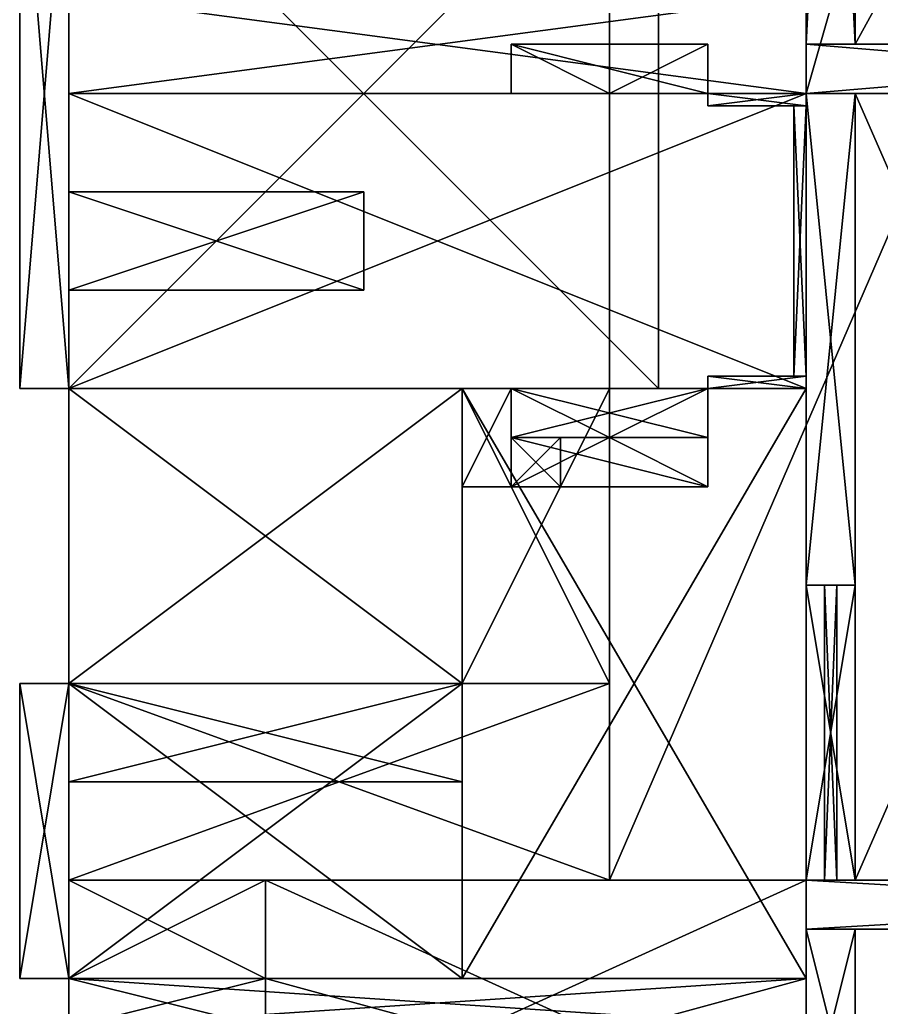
# Model space of a CAD drawing. Extents: x -4288 to 4416, y -3968 to 5440.
# Drawn here: x 1216 to 2338, y -2597 to -1312 of the extents above; entities that cross this region are included whole.
import ezdxf

# ---------------------------------------------------------------- set-up
doc = ezdxf.new("R2010")
doc.units = 0

msp = doc.modelspace()

# ---------------------------------------------------------------- meshes
at = {"layer": 'OBJECT040', "color": 50}
mesh = msp.add_polyface(dxfattribs=at)
corners = [(1984, -2432, 704), (1984, -64, 704), (3008, -64, 704), (3008, -2432, 704), (1984, -64, 640), (1984, -2432, 640), (3008, -2432, 640), (3008, -64, 640)]
mesh.append_faces([[corners[k] for k in face] for face in [(1, 3, 0), (5, 7, 4), (4, 0, 5), (6, 2, 7), (7, 1, 4), (5, 3, 6)]], dxfattribs={"vtx0": -1})
mesh.append_faces([[corners[k] for k in face] for face in [(1, 2, 3), (5, 6, 7), (4, 1, 0), (6, 3, 2), (7, 2, 1), (5, 0, 3)]], dxfattribs={"vtx2": -1})
at = {"layer": 'OBJECT044', "color": 50}
mesh = msp.add_polyface(dxfattribs=at)
corners = [(2240, -1344, 384), (2240, -64, 384), (2304, -64, 384), (2304, -1344, 384), (2240, -64), (2240, -1344), (2304, -1344), (2304, -64)]
mesh.append_faces([[corners[k] for k in face] for face in [(1, 3, 0), (5, 7, 4), (4, 0, 5), (6, 2, 7), (7, 1, 4), (5, 3, 6)]], dxfattribs={"vtx0": -1})
mesh.append_faces([[corners[k] for k in face] for face in [(1, 2, 3), (5, 6, 7), (4, 1, 0), (6, 3, 2), (7, 2, 1), (5, 0, 3)]], dxfattribs={"vtx2": -1})
at = {"layer": 'OBJECT046', "color": 50}
mesh = msp.add_polyface(dxfattribs=at)
corners = [(1280, -1792, 704), (1280, -1024, 704), (2048, -1024, 704), (2048, -1792, 704), (1280, -1024, 640), (1280, -1792, 640), (2048, -1792, 640), (2048, -1024, 640)]
mesh.append_faces([[corners[k] for k in face] for face in [(1, 3, 0), (5, 7, 4), (4, 0, 5), (6, 2, 7), (7, 1, 4), (5, 3, 6)]], dxfattribs={"vtx0": -1})
mesh.append_faces([[corners[k] for k in face] for face in [(1, 2, 3), (5, 6, 7), (4, 1, 0), (6, 3, 2), (7, 2, 1), (5, 0, 3)]], dxfattribs={"vtx2": -1})
at = {"layer": 'OBJECT048', "color": 50}
mesh = msp.add_polyface(dxfattribs=at)
corners = [(1280, -1408, 128), (1280, -1280, 128), (2240, -1280, 128), (2240, -1408, 128), (1280, -1280), (1280, -1408), (2240, -1408), (2240, -1280)]
mesh.append_faces([[corners[k] for k in face] for face in [(1, 3, 0), (5, 7, 4), (4, 0, 5), (6, 2, 7), (7, 1, 4), (5, 3, 6)]], dxfattribs={"vtx0": -1})
mesh.append_faces([[corners[k] for k in face] for face in [(1, 2, 3), (5, 6, 7), (4, 1, 0), (6, 3, 2), (7, 2, 1), (5, 0, 3)]], dxfattribs={"vtx2": -1})
at = {"layer": 'OBJECT051', "color": 50}
mesh = msp.add_polyface(dxfattribs=at)
corners = [(1216, -1792, 640), (1216, -1024, 640), (1280, -1024, 640), (1280, -1792, 640), (1216, -1024, 128), (1216, -1792, 128), (1280, -1792, 128), (1280, -1024, 128)]
mesh.append_faces([[corners[k] for k in face] for face in [(1, 3, 0), (1, 5, 4), (3, 7, 6), (2, 4, 7), (0, 6, 5), (5, 7, 4)]], dxfattribs={"vtx0": -1})
mesh.append_faces([[corners[k] for k in face] for face in [(1, 2, 3), (1, 0, 5), (3, 2, 7), (2, 1, 4), (0, 3, 6), (5, 6, 7)]], dxfattribs={"vtx2": -1})
at = {"layer": 'OBJECT056', "color": 50}
mesh = msp.add_polyface(dxfattribs=at)
corners = [(1280, -1792, 256), (1280, -1408, 256), (2240, -1408, 256), (2240, -1792, 256), (1280, -1408), (1280, -1792), (2240, -1792), (2240, -1408)]
mesh.append_faces([[corners[k] for k in face] for face in [(1, 3, 0), (5, 7, 4), (4, 0, 5), (6, 2, 7), (7, 1, 4), (5, 3, 6)]], dxfattribs={"vtx0": -1})
mesh.append_faces([[corners[k] for k in face] for face in [(1, 2, 3), (5, 6, 7), (4, 1, 0), (6, 3, 2), (7, 2, 1), (5, 0, 3)]], dxfattribs={"vtx2": -1})
at = {"layer": 'OBJECT057', "color": 50}
mesh = msp.add_polyface(dxfattribs=at)
corners = [(1280, -1664, 384), (1280, -1536, 384), (1664, -1536, 384), (1664, -1664, 384), (1280, -1536, 255.8), (1280, -1664, 255.8), (1664, -1664, 255.8), (1664, -1536, 255.8)]
mesh.append_faces([[corners[k] for k in face] for face in [(1, 3, 0), (5, 7, 4), (4, 0, 5), (6, 2, 7), (7, 1, 4), (5, 3, 6)]], dxfattribs={"vtx0": -1})
mesh.append_faces([[corners[k] for k in face] for face in [(1, 2, 3), (5, 6, 7), (4, 1, 0), (6, 3, 2), (7, 2, 1), (5, 0, 3)]], dxfattribs={"vtx2": -1})
at = {"layer": 'OBJECT061', "color": 50}
mesh = msp.add_polyface(dxfattribs=at)
corners = [(1280, -2176, 640), (1280, -1792, 640), (1792, -1792, 640), (1792, -2176, 640), (1280, -1792), (1280, -2176), (1792, -2176), (1792, -1792)]
mesh.append_faces([[corners[k] for k in face] for face in [(1, 3, 0), (5, 7, 4), (4, 0, 5), (6, 2, 7), (7, 1, 4), (5, 3, 6)]], dxfattribs={"vtx0": -1})
mesh.append_faces([[corners[k] for k in face] for face in [(1, 2, 3), (5, 6, 7), (4, 1, 0), (6, 3, 2), (7, 2, 1), (5, 0, 3)]], dxfattribs={"vtx2": -1})
at = {"layer": 'OBJECT062', "color": 50}
mesh = msp.add_polyface(dxfattribs=at)
corners = [(1792, -2176, 704), (1792, -1792, 704), (1984, -1792, 704), (1984, -2176, 704), (1792, -1792, 640), (1792, -2176, 640), (1984, -2176, 640), (1984, -1792, 640)]
mesh.append_faces([[corners[k] for k in face] for face in [(1, 3, 0), (5, 7, 4), (4, 0, 5), (6, 2, 7), (7, 1, 4), (5, 3, 6)]], dxfattribs={"vtx0": -1})
mesh.append_faces([[corners[k] for k in face] for face in [(1, 2, 3), (5, 6, 7), (4, 1, 0), (6, 3, 2), (7, 2, 1), (5, 0, 3)]], dxfattribs={"vtx2": -1})
at = {"layer": 'OBJECT063', "color": 50}
mesh = msp.add_polyface(dxfattribs=at)
corners = [(2240, -2048, 192), (2240, -1408, 192), (2304, -1408, 192), (2304, -2048, 192), (2240, -1408), (2240, -2048), (2304, -2048), (2304, -1408)]
mesh.append_faces([[corners[k] for k in face] for face in [(1, 3, 0), (5, 7, 4), (4, 0, 5), (6, 2, 7), (7, 1, 4), (5, 3, 6)]], dxfattribs={"vtx0": -1})
mesh.append_faces([[corners[k] for k in face] for face in [(1, 2, 3), (5, 6, 7), (4, 1, 0), (6, 3, 2), (7, 2, 1), (5, 0, 3)]], dxfattribs={"vtx2": -1})
at = {"layer": 'OBJECT064', "color": 50}
mesh = msp.add_polyface(dxfattribs=at)
corners = [(1792, -2560), (1792, -1792), (2240, -1792), (2240, -2560), (1792, -1792, -64), (1792, -2560, -64), (2240, -2560, -64), (2240, -1792, -64)]
mesh.append_faces([[corners[k] for k in face] for face in [(1, 3, 0), (5, 7, 4), (4, 0, 5), (6, 2, 7), (7, 1, 4), (5, 3, 6)]], dxfattribs={"vtx0": -1})
mesh.append_faces([[corners[k] for k in face] for face in [(1, 2, 3), (5, 6, 7), (4, 1, 0), (6, 3, 2), (7, 2, 1), (5, 0, 3)]], dxfattribs={"vtx2": -1})
at = {"layer": 'OBJECT065', "color": 50}
mesh = msp.add_polyface(dxfattribs=at)
corners = [(1280, -2432, 704), (1280, -2176, 704), (1984, -2176, 704), (1984, -2432, 704), (1280, -2176, 640), (1280, -2432, 640), (1984, -2432, 640), (1984, -2176, 640)]
mesh.append_faces([[corners[k] for k in face] for face in [(1, 3, 0), (5, 7, 4), (4, 0, 5), (6, 2, 7), (7, 1, 4), (5, 3, 6)]], dxfattribs={"vtx0": -1})
mesh.append_faces([[corners[k] for k in face] for face in [(1, 2, 3), (5, 6, 7), (4, 1, 0), (6, 3, 2), (7, 2, 1), (5, 0, 3)]], dxfattribs={"vtx2": -1})
at = {"layer": 'OBJECT066', "color": 50}
mesh = msp.add_polyface(dxfattribs=at)
corners = [(2240, -2432), (2240, -2048), (2304, -2048), (2304, -2432), (2240, -2048, -64), (2240, -2432, -64), (2304, -2432, -64), (2304, -2048, -64)]
mesh.append_faces([[corners[k] for k in face] for face in [(1, 3, 0), (5, 7, 4), (4, 0, 5), (6, 2, 7), (7, 1, 4), (5, 3, 6)]], dxfattribs={"vtx0": -1})
mesh.append_faces([[corners[k] for k in face] for face in [(1, 2, 3), (5, 6, 7), (4, 1, 0), (6, 3, 2), (7, 2, 1), (5, 0, 3)]], dxfattribs={"vtx2": -1})
at = {"layer": 'OBJECT067', "color": 50}
mesh = msp.add_polyface(dxfattribs=at)
corners = [(2240, -2496, 192), (2240, -2432, 192), (3328, -2432, 192), (3328, -2496, 192), (2240, -2432), (2240, -2496), (3328, -2496), (3328, -2432)]
mesh.append_faces([[corners[k] for k in face] for face in [(1, 3, 0), (5, 7, 4), (4, 0, 5), (6, 2, 7), (7, 1, 4), (5, 3, 6)]], dxfattribs={"vtx0": -1})
mesh.append_faces([[corners[k] for k in face] for face in [(1, 2, 3), (5, 6, 7), (4, 1, 0), (6, 3, 2), (7, 2, 1), (5, 0, 3)]], dxfattribs={"vtx2": -1})
at = {"layer": 'OBJECT068', "color": 50}
mesh = msp.add_polyface(dxfattribs=at)
corners = [(1280, -2624, 128), (1280, -2560, 128), (2240, -2560, 128), (2240, -2624, 128), (1280, -2560), (1280, -2624), (2240, -2624), (2240, -2560)]
mesh.append_faces([[corners[k] for k in face] for face in [(1, 3, 0), (5, 7, 4), (4, 0, 5), (6, 2, 7), (7, 1, 4), (5, 3, 6)]], dxfattribs={"vtx0": -1})
mesh.append_faces([[corners[k] for k in face] for face in [(1, 2, 3), (5, 6, 7), (4, 1, 0), (6, 3, 2), (7, 2, 1), (5, 0, 3)]], dxfattribs={"vtx2": -1})
at = {"layer": 'OBJECT069', "color": 50}
mesh = msp.add_polyface(dxfattribs=at)
corners = [(1280, -2560), (1280, -2176), (1792, -2176), (1792, -2560), (1280, -2176, -64), (1280, -2560, -64), (1792, -2560, -64), (1792, -2176, -64)]
mesh.append_faces([[corners[k] for k in face] for face in [(1, 3, 0), (5, 7, 4), (4, 0, 5), (6, 2, 7), (7, 1, 4), (5, 3, 6)]], dxfattribs={"vtx0": -1})
mesh.append_faces([[corners[k] for k in face] for face in [(1, 2, 3), (5, 6, 7), (4, 1, 0), (6, 3, 2), (7, 2, 1), (5, 0, 3)]], dxfattribs={"vtx2": -1})
at = {"layer": 'OBJECT070', "color": 50}
mesh = msp.add_polyface(dxfattribs=at)
corners = [(1216, -2560, 640), (1216, -2176, 640), (1280, -2176, 640), (1280, -2560, 640), (1216, -2176, 384), (1216, -2560, 384), (1280, -2560, 384), (1280, -2176, 384)]
mesh.append_faces([[corners[k] for k in face] for face in [(1, 3, 0), (5, 7, 4), (4, 0, 5), (6, 2, 7), (7, 1, 4), (5, 3, 6)]], dxfattribs={"vtx0": -1})
mesh.append_faces([[corners[k] for k in face] for face in [(1, 2, 3), (5, 6, 7), (4, 1, 0), (6, 3, 2), (7, 2, 1), (5, 0, 3)]], dxfattribs={"vtx2": -1})
at = {"layer": 'OBJECT071', "color": 50}
mesh = msp.add_polyface(dxfattribs=at)
corners = [(1216, -2560, 384), (1216, -2176, 384), (1280, -2176, 384), (1280, -2560, 384), (1216, -2176), (1216, -2560), (1280, -2560), (1280, -2176)]
mesh.append_faces([[corners[k] for k in face] for face in [(1, 3, 0), (5, 7, 4), (4, 0, 5), (6, 2, 7), (7, 1, 4), (5, 3, 6)]], dxfattribs={"vtx0": -1})
mesh.append_faces([[corners[k] for k in face] for face in [(1, 2, 3), (5, 6, 7), (4, 1, 0), (6, 3, 2), (7, 2, 1), (5, 0, 3)]], dxfattribs={"vtx2": -1})
at = {"layer": 'OBJECT072', "color": 50}
mesh = msp.add_polyface(dxfattribs=at)
corners = [(1280, -2624, 384), (1280, -2560, 384), (1536, -2560, 384), (1536, -2624, 384), (1280, -2560, 128), (1280, -2624, 128), (1536, -2624, 128), (1536, -2560, 128)]
mesh.append_faces([[corners[k] for k in face] for face in [(1, 3, 0), (5, 7, 4), (4, 0, 5), (6, 2, 7), (7, 1, 4), (5, 3, 6)]], dxfattribs={"vtx0": -1})
mesh.append_faces([[corners[k] for k in face] for face in [(1, 2, 3), (5, 6, 7), (4, 1, 0), (6, 3, 2), (7, 2, 1), (5, 0, 3)]], dxfattribs={"vtx2": -1})
at = {"layer": 'OBJECT082', "color": 50}
mesh = msp.add_polyface(dxfattribs=at)
corners = [(2304, -1344, 384), (2304, -64, 384), (3008, -64, 384), (3008, -1344, 384), (2304, -64, 320), (2304, -1344, 320), (3008, -1344, 320), (3008, -64, 320)]
mesh.append_faces([[corners[k] for k in face] for face in [(1, 3, 0), (5, 7, 4), (4, 0, 5), (6, 2, 7), (7, 1, 4), (5, 3, 6)]], dxfattribs={"vtx0": -1})
mesh.append_faces([[corners[k] for k in face] for face in [(1, 2, 3), (5, 6, 7), (4, 1, 0), (6, 3, 2), (7, 2, 1), (5, 0, 3)]], dxfattribs={"vtx2": -1})
at = {"layer": 'OBJECT083', "color": 50}
mesh = msp.add_polyface(dxfattribs=at)
corners = [(2240, -1408, 384), (2240, -1344, 384), (3008, -1344, 384), (3008, -1408, 384), (2240, -1344), (2240, -1408), (3008, -1408), (3008, -1344)]
mesh.append_faces([[corners[k] for k in face] for face in [(1, 3, 0), (5, 7, 4), (4, 0, 5), (6, 2, 7), (7, 1, 4), (5, 3, 6)]], dxfattribs={"vtx0": -1})
mesh.append_faces([[corners[k] for k in face] for face in [(1, 2, 3), (5, 6, 7), (4, 1, 0), (6, 3, 2), (7, 2, 1), (5, 0, 3)]], dxfattribs={"vtx2": -1})
at = {"layer": 'OBJECT090', "color": 50}
mesh = msp.add_polyface(dxfattribs=at)
corners = [(2304, -2432), (2304, -1408), (2752, -1408), (2752, -2432), (2304, -1408, -64), (2304, -2432, -64), (2752, -2432, -64), (2752, -1408, -64)]
mesh.append_faces([[corners[k] for k in face] for face in [(1, 3, 0), (5, 7, 4), (4, 0, 5), (6, 2, 7), (7, 1, 4), (5, 3, 6)]], dxfattribs={"vtx0": -1})
mesh.append_faces([[corners[k] for k in face] for face in [(1, 2, 3), (5, 6, 7), (4, 1, 0), (6, 3, 2), (7, 2, 1), (5, 0, 3)]], dxfattribs={"vtx2": -1})
at = {"layer": 'OBJECT092', "color": 50}
mesh = msp.add_polyface(dxfattribs=at)
corners = [(2240, -2496, 640), (2240, -2432, 640), (3328, -2432, 640), (3328, -2496, 640), (2240, -2432, 192), (2240, -2496, 192), (3328, -2496, 192), (3328, -2432, 192)]
mesh.append_faces([[corners[k] for k in face] for face in [(1, 3, 0), (5, 7, 4), (4, 0, 5), (6, 2, 7), (7, 1, 4), (5, 3, 6)]], dxfattribs={"vtx0": -1})
mesh.append_faces([[corners[k] for k in face] for face in [(1, 2, 3), (5, 6, 7), (4, 1, 0), (6, 3, 2), (7, 2, 1), (5, 0, 3)]], dxfattribs={"vtx2": -1})
at = {"layer": 'OBJECT095', "color": 50}
mesh = msp.add_polyface(dxfattribs=at)
corners = [(1280, -2624, 640), (1280, -2560, 640), (1536, -2560, 640), (1536, -2624, 640), (1280, -2560, 384), (1280, -2624, 384), (1536, -2624, 384), (1536, -2560, 384)]
mesh.append_faces([[corners[k] for k in face] for face in [(1, 3, 0), (5, 7, 4), (4, 0, 5), (6, 2, 7), (7, 1, 4), (5, 3, 6)]], dxfattribs={"vtx0": -1})
mesh.append_faces([[corners[k] for k in face] for face in [(1, 2, 3), (5, 6, 7), (4, 1, 0), (6, 3, 2), (7, 2, 1), (5, 0, 3)]], dxfattribs={"vtx2": -1})
at = {"layer": 'OBJECT097', "color": 50}
mesh = msp.add_polyface(dxfattribs=at)
corners = [(1536, -2752, 704), (1536, -2432, 704), (2240, -2432, 704), (2240, -2752, 704), (1536, -2432, 640), (1536, -2752, 640), (2240, -2752, 640), (2240, -2432, 640)]
mesh.append_faces([[corners[k] for k in face] for face in [(1, 3, 0), (5, 7, 4), (4, 0, 5), (6, 2, 7), (7, 1, 4), (5, 3, 6)]], dxfattribs={"vtx0": -1})
mesh.append_faces([[corners[k] for k in face] for face in [(1, 2, 3), (5, 6, 7), (4, 1, 0), (6, 3, 2), (7, 2, 1), (5, 0, 3)]], dxfattribs={"vtx2": -1})
at = {"layer": 'OBJECT129', "color": 50}
mesh = msp.add_polyface(dxfattribs=at)
corners = [(2240, -2752, 192), (2240, -2496, 192), (2304, -2496, 192), (2304, -2752, 192), (2240, -2496), (2240, -2752), (2304, -2752), (2304, -2496)]
mesh.append_faces([[corners[k] for k in face] for face in [(1, 3, 0), (5, 7, 4), (4, 0, 5), (6, 2, 7), (7, 1, 4), (5, 3, 6)]], dxfattribs={"vtx0": -1})
mesh.append_faces([[corners[k] for k in face] for face in [(1, 2, 3), (5, 6, 7), (4, 1, 0), (6, 3, 2), (7, 2, 1), (5, 0, 3)]], dxfattribs={"vtx2": -1})
at = {"layer": 'OBJECT130', "color": 50}
mesh = msp.add_polyface(dxfattribs=at)
corners = [(2240, -2752, 640), (2240, -2496, 640), (2304, -2496, 640), (2304, -2752, 640), (2240, -2496, 192), (2240, -2752, 192), (2304, -2752, 192), (2304, -2496, 192)]
mesh.append_faces([[corners[k] for k in face] for face in [(1, 3, 0), (5, 7, 4), (4, 0, 5), (6, 2, 7), (7, 1, 4), (5, 3, 6)]], dxfattribs={"vtx0": -1})
mesh.append_faces([[corners[k] for k in face] for face in [(1, 2, 3), (5, 6, 7), (4, 1, 0), (6, 3, 2), (7, 2, 1), (5, 0, 3)]], dxfattribs={"vtx2": -1})
at = {"layer": 'OBJECT131', "color": 50}
mesh = msp.add_polyface(dxfattribs=at)
corners = [(1280, -2560, 704), (1280, -2432, 704), (1536, -2432, 704), (1536, -2560, 704), (1280, -2432, 640), (1280, -2560, 640), (1536, -2560, 640), (1536, -2432, 640)]
mesh.append_faces([[corners[k] for k in face] for face in [(1, 3, 0), (5, 7, 4), (4, 0, 5), (6, 2, 7), (7, 1, 4), (5, 3, 6)]], dxfattribs={"vtx0": -1})
mesh.append_faces([[corners[k] for k in face] for face in [(1, 2, 3), (5, 6, 7), (4, 1, 0), (6, 3, 2), (7, 2, 1), (5, 0, 3)]], dxfattribs={"vtx2": -1})
at = {"layer": 'OBJECT195', "color": 50}
mesh = msp.add_polyface(dxfattribs=at)
corners = [(2224, -1776, 304), (2224, -1424, 304), (2240, -1424, 304), (2240, -1776, 304), (2224, -1424, 256), (2224, -1776, 256), (2240, -1776, 256), (2240, -1424, 256)]
mesh.append_faces([[corners[k] for k in face] for face in [(1, 3, 0), (5, 7, 4), (4, 0, 5), (6, 2, 7), (7, 1, 4), (5, 3, 6)]], dxfattribs={"vtx0": -1})
mesh.append_faces([[corners[k] for k in face] for face in [(1, 2, 3), (5, 6, 7), (4, 1, 0), (6, 3, 2), (7, 2, 1), (5, 0, 3)]], dxfattribs={"vtx2": -1})
at = {"layer": 'OBJECT196', "color": 50}
mesh = msp.add_polyface(dxfattribs=at)
corners = [(2112, -1424, 304), (2112, -1408, 304), (2240, -1408, 304), (2240, -1424, 304), (2112, -1408, 256), (2112, -1424, 256), (2240, -1424, 256), (2240, -1408, 256)]
mesh.append_faces([[corners[k] for k in face] for face in [(1, 3, 0), (5, 7, 4), (4, 0, 5), (6, 2, 7), (7, 1, 4), (5, 3, 6)]], dxfattribs={"vtx0": -1})
mesh.append_faces([[corners[k] for k in face] for face in [(1, 2, 3), (5, 6, 7), (4, 1, 0), (6, 3, 2), (7, 2, 1), (5, 0, 3)]], dxfattribs={"vtx2": -1})
at = {"layer": 'OBJECT197', "color": 50}
mesh = msp.add_polyface(dxfattribs=at)
corners = [(2112, -1792, 304), (2112, -1776, 304), (2240, -1776, 304), (2240, -1792, 304), (2112, -1776, 256), (2112, -1792, 256), (2240, -1792, 256), (2240, -1776, 256)]
mesh.append_faces([[corners[k] for k in face] for face in [(1, 3, 0), (5, 7, 4), (4, 0, 5), (6, 2, 7), (7, 1, 4), (5, 3, 6)]], dxfattribs={"vtx0": -1})
mesh.append_faces([[corners[k] for k in face] for face in [(1, 2, 3), (5, 6, 7), (4, 1, 0), (6, 3, 2), (7, 2, 1), (5, 0, 3)]], dxfattribs={"vtx2": -1})
at = {"layer": 'OBJECT198', "color": 50}
mesh = msp.add_polyface(dxfattribs=at)
corners = [(1984, -1344, 256), (2112, -1344, 256), (2112, -1408, 256), (1984, -1408, 256), (1856, -1408, 128), (2112, -1408, 128), (2112, -1344, 128), (1856, -1344, 128)]
mesh.append_faces([[corners[k] for k in face] for face in [(1, 3, 0), (5, 7, 4), (5, 1, 6), (4, 2, 5), (6, 0, 7), (7, 3, 4)]], dxfattribs={"vtx0": -1})
mesh.append_faces([[corners[k] for k in face] for face in [(1, 2, 3), (5, 6, 7), (5, 2, 1), (4, 3, 2), (6, 1, 0), (7, 0, 3)]], dxfattribs={"vtx2": -1})
at = {"layer": 'OBJECT200', "color": 50}
mesh = msp.add_polyface(dxfattribs=at)
corners = [(1984, -1920, 128), (1856, -1920, 128), (1856, -1856, 128), (1984, -1856, 128), (2112, -1856), (1856, -1856), (1856, -1920), (2112, -1920)]
mesh.append_faces([[corners[k] for k in face] for face in [(1, 3, 0), (5, 7, 4), (5, 1, 6), (4, 2, 5), (6, 0, 7), (7, 3, 4)]], dxfattribs={"vtx0": -1})
mesh.append_faces([[corners[k] for k in face] for face in [(1, 2, 3), (5, 6, 7), (5, 2, 1), (4, 3, 2), (6, 1, 0), (7, 0, 3)]], dxfattribs={"vtx2": -1})
at = {"layer": 'OBJECT201', "color": 50}
mesh = msp.add_polyface(dxfattribs=at)
corners = [(1984, -1792, 256), (2112, -1792, 256), (2112, -1856, 256), (1984, -1856, 256), (1856, -1856, 128), (2112, -1856, 128), (2112, -1792, 128), (1856, -1792, 128)]
mesh.append_faces([[corners[k] for k in face] for face in [(1, 3, 0), (5, 7, 4), (5, 1, 6), (6, 0, 7), (4, 2, 5), (7, 3, 4)]], dxfattribs={"vtx0": -1})
mesh.append_faces([[corners[k] for k in face] for face in [(1, 2, 3), (5, 6, 7), (5, 2, 1), (6, 1, 0), (4, 3, 2), (7, 0, 3)]], dxfattribs={"vtx2": -1})
at = {"layer": 'OBJECT202', "color": 50}
mesh = msp.add_polyface(dxfattribs=at)
corners = [(1856, -1856, 128), (1856, -1792, 128), (2112, -1792, 128), (2112, -1856, 128), (1856, -1792), (1856, -1856), (2112, -1856), (2112, -1792)]
mesh.append_faces([[corners[k] for k in face] for face in [(1, 3, 0), (5, 7, 4), (4, 0, 5), (6, 2, 7), (5, 3, 6), (7, 1, 4)]], dxfattribs={"vtx0": -1})
mesh.append_faces([[corners[k] for k in face] for face in [(1, 2, 3), (5, 6, 7), (4, 1, 0), (6, 3, 2), (5, 0, 3), (7, 2, 1)]], dxfattribs={"vtx2": -1})
at = {"layer": 'OBJECT203', "color": 50}
mesh = msp.add_polyface(dxfattribs=at)
corners = [(1792, -1920, 128), (1792, -1792, 128), (1856, -1792, 128), (1856, -1920, 128), (1792, -1792), (1792, -1920), (1856, -1920), (1856, -1792)]
mesh.append_faces([[corners[k] for k in face] for face in [(1, 3, 0), (5, 7, 4), (4, 0, 5), (6, 2, 7), (5, 3, 6), (7, 1, 4)]], dxfattribs={"vtx0": -1})
mesh.append_faces([[corners[k] for k in face] for face in [(1, 2, 3), (5, 6, 7), (4, 1, 0), (6, 3, 2), (5, 0, 3), (7, 2, 1)]], dxfattribs={"vtx2": -1})
at = {"layer": 'OBJECT205', "color": 50}
mesh = msp.add_polyface(dxfattribs=at)
corners = [(2240, -64, 384), (2240, -1408, 384), (2624, -1408, 384), (2624, -64, 384), (2432, -64, 512), (2432, -1408, 512)]
mesh.append_faces([[corners[k] for k in face] for face in [(3, 4, 0), (1, 5, 2)]])
mesh.append_faces([[corners[k] for k in face] for face in [(1, 3, 0), (0, 5, 1), (4, 2, 5)]], dxfattribs={"vtx0": -1})
mesh.append_faces([[corners[k] for k in face] for face in [(1, 2, 3), (0, 4, 5), (4, 3, 2)]], dxfattribs={"vtx2": -1})
at = {"layer": 'OBJECT210', "color": 50}
mesh = msp.add_polyface(dxfattribs=at)
corners = [(1792, -2304, 192), (1280, -2304, 192), (1280, -2176, 192), (1792, -2176, 192), (1792, -2176, 160), (1280, -2176, 160), (1280, -2304, 160), (1792, -2304, 160)]
mesh.append_faces([[corners[k] for k in face] for face in [(1, 3, 0), (5, 7, 4), (4, 2, 5), (6, 0, 7), (5, 1, 6), (7, 3, 4)]], dxfattribs={"vtx0": -1})
mesh.append_faces([[corners[k] for k in face] for face in [(1, 2, 3), (5, 6, 7), (4, 3, 2), (6, 1, 0), (5, 2, 1), (7, 0, 3)]], dxfattribs={"vtx2": -1})
at = {"layer": 'OBJECT211', "color": 50}
mesh = msp.add_polyface(dxfattribs=at)
corners = [(1792, -2304, 32), (1280, -2304, 32), (1280, -2176, 32), (1792, -2176, 32), (1792, -2176), (1280, -2176), (1280, -2304), (1792, -2304)]
mesh.append_faces([[corners[k] for k in face] for face in [(1, 3, 0), (5, 7, 4), (4, 2, 5), (6, 0, 7), (5, 1, 6), (7, 3, 4)]], dxfattribs={"vtx0": -1})
mesh.append_faces([[corners[k] for k in face] for face in [(1, 2, 3), (5, 6, 7), (4, 3, 2), (6, 1, 0), (5, 2, 1), (7, 0, 3)]], dxfattribs={"vtx2": -1})
at = {"layer": 'OBJECT212', "color": 50}
mesh = msp.add_polyface(dxfattribs=at)
corners = [(1536, -2560, 128), (1536, -2752, 128), (2240, -2752, 128), (2240, -2560, 128), (1536, -2752, 192), (2240, -2752, 192)]
mesh.append_faces([[corners[k] for k in face] for face in [(1, 0, 4), (2, 5, 3)]])
mesh.append_faces([[corners[k] for k in face] for face in [(1, 3, 0), (2, 4, 5), (0, 5, 4)]], dxfattribs={"vtx0": -1})
mesh.append_faces([[corners[k] for k in face] for face in [(1, 2, 3), (2, 1, 4), (0, 3, 5)]], dxfattribs={"vtx2": -1})
at = {"layer": 'OBJECT213', "color": 50}
mesh = msp.add_polyface(dxfattribs=at)
corners = [(2264, -2432, 128), (2264, -2048, 128), (2280, -2048, 128), (2280, -2432, 128), (2264, -2048), (2264, -2432), (2280, -2432), (2280, -2048)]
mesh.append_faces([[corners[k] for k in face] for face in [(1, 3, 0), (5, 7, 4), (4, 0, 5), (6, 2, 7), (7, 1, 4), (5, 3, 6)]], dxfattribs={"vtx0": -1})
mesh.append_faces([[corners[k] for k in face] for face in [(1, 2, 3), (5, 6, 7), (4, 1, 0), (6, 3, 2), (7, 2, 1), (5, 0, 3)]], dxfattribs={"vtx2": -1})
at = {"layer": 'OBJECT214', "color": 50}
mesh = msp.add_polyface(dxfattribs=at)
corners = [(1856, -1920, 128), (1856, -1856, 128), (1920, -1856, 128), (1920, -1920, 128), (1856, -1856, 64), (1856, -1920, 64), (1920, -1920, 64), (1920, -1856, 64)]
mesh.append_faces([[corners[k] for k in face] for face in [(1, 3, 0), (5, 7, 4), (4, 0, 5), (6, 2, 7), (7, 1, 4), (5, 3, 6)]], dxfattribs={"vtx0": -1})
mesh.append_faces([[corners[k] for k in face] for face in [(1, 2, 3), (5, 6, 7), (4, 1, 0), (6, 3, 2), (7, 2, 1), (5, 0, 3)]], dxfattribs={"vtx2": -1})

doc.saveas('drawing.dxf')
